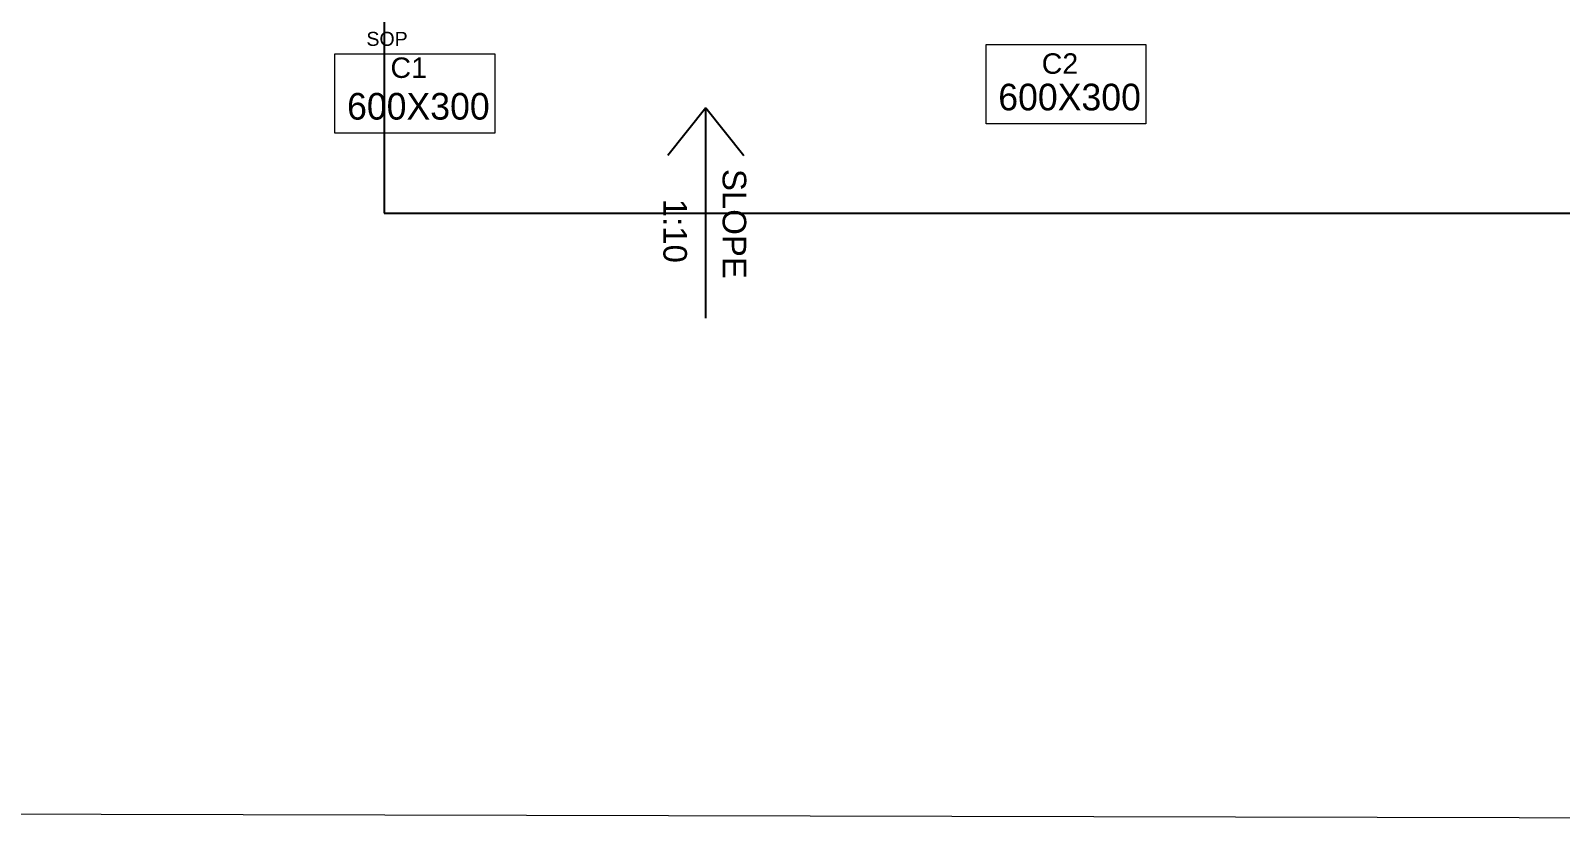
# Model space of a CAD drawing. Header units: millimetres. Extents: x -1932176 to 78768, y -1967 to 1266654.
# Drawn here: x -342279 to -334813, y 471181 to 475081 of the extents above; entities that cross this region are included whole.
import ezdxf

# ---------------------------------------------------------------- set-up
doc = ezdxf.new("R2010")
doc.units = ezdxf.units.MM
for name, color, linetype, lineweight in [('Layer2', 7, 'Continuous', 5), ('SHEET', 7, 'Continuous', 13), ('text', 252, 'Continuous', 5)]:
    doc.layers.add(name, color=color, linetype=linetype, lineweight=lineweight)
doc.styles.get("Standard").update_dxf_attribs({"font": 'arial.ttf'})

msp = doc.modelspace()

# ---------------------------------------------------------------- linework, layer by layer
at = {"ltscale": 30}
msp.add_line((-340552.51996, 475122.64587), (-340552.51993, 474191.97178), dxfattribs=at)
for p, q in [((-338983.45313, 474704.42285), (-339168.49803, 474472.76165)), ((-338983.45313, 473679.52448), (-338983.45313, 474704.42285)), ((-338983.45313, 474704.42285), (-338798.40822, 474472.76165))]:
    msp.add_line(p, q)
at = {"transparency": 16777216}
msp.add_line((-340552.51993, 474191.97183), (-326134.99529, 474191.82029), dxfattribs=at)
at = {"layer": 'Layer2', "color": 252, "true_color": 0x939598, "transparency": 33554687}
for points in [[(-340793.20169, 474968.39476), (-340013.45727, 474968.39476), (-340013.45727, 474581.21418), (-340793.20169, 474581.21418)], [(-337615.32205, 475013.46145), (-336835.57764, 475013.46145), (-336835.57764, 474626.28087), (-337615.32205, 474626.28087)]]:
    msp.add_lwpolyline(points, close=True, dxfattribs=at)
at = {"layer": 'SHEET'}
msp.add_lwpolyline([(-352314.31847, 501520.81752), (-308722.68769, 501419.01478), (-308722.68769, 471181.34526), (-352314.31847, 471283.148)], close=True, dxfattribs=at)

# ---------------------------------------------------------------- texts
at = {"ltscale": 30}
msp.add_text('SOP', height=68.234997, dxfattribs=at).set_placement((-340639.77011, 475007.13623))
for s, p in [('SLOPE', (-338901.43435, 474407.06839)), ('1:10', (-339190.74643, 474261.7314))]:
    msp.add_text(s, height=115.102653, rotation=270).set_placement(p)
at = {"layer": 'Layer2', "color": 252, "linetype": 'ByBlock', "lineweight": 9, "true_color": 0x939598, "transparency": 16777216, "char_height": 130, "attachment_point": 1}
for insert in [(-337556.348, 474822.50859), (-340734.22764, 474777.44189)]:
    msp.add_mtext_dynamic_manual_height_columns('{\\fCentury Gothic|b0|i0|c0|p34;600X300}', width=741.9718666, gutter_width=57.3737, heights=[0], dxfattribs=dict(at, insert=insert))
at = {"layer": 'text', "color": 252, "true_color": 0x939598, "transparency": 16777216, "char_height": 99.743185, "attachment_point": 1}
for s, insert in [('C2', (-337344.22328, 474970.75545)), ('C1', (-340522.37358, 474950.55293))]:
    msp.add_mtext_dynamic_manual_height_columns(s, width=1.2192188, gutter_width=1, heights=[0], dxfattribs=dict(at, insert=insert))

doc.saveas('drawing.dxf')
